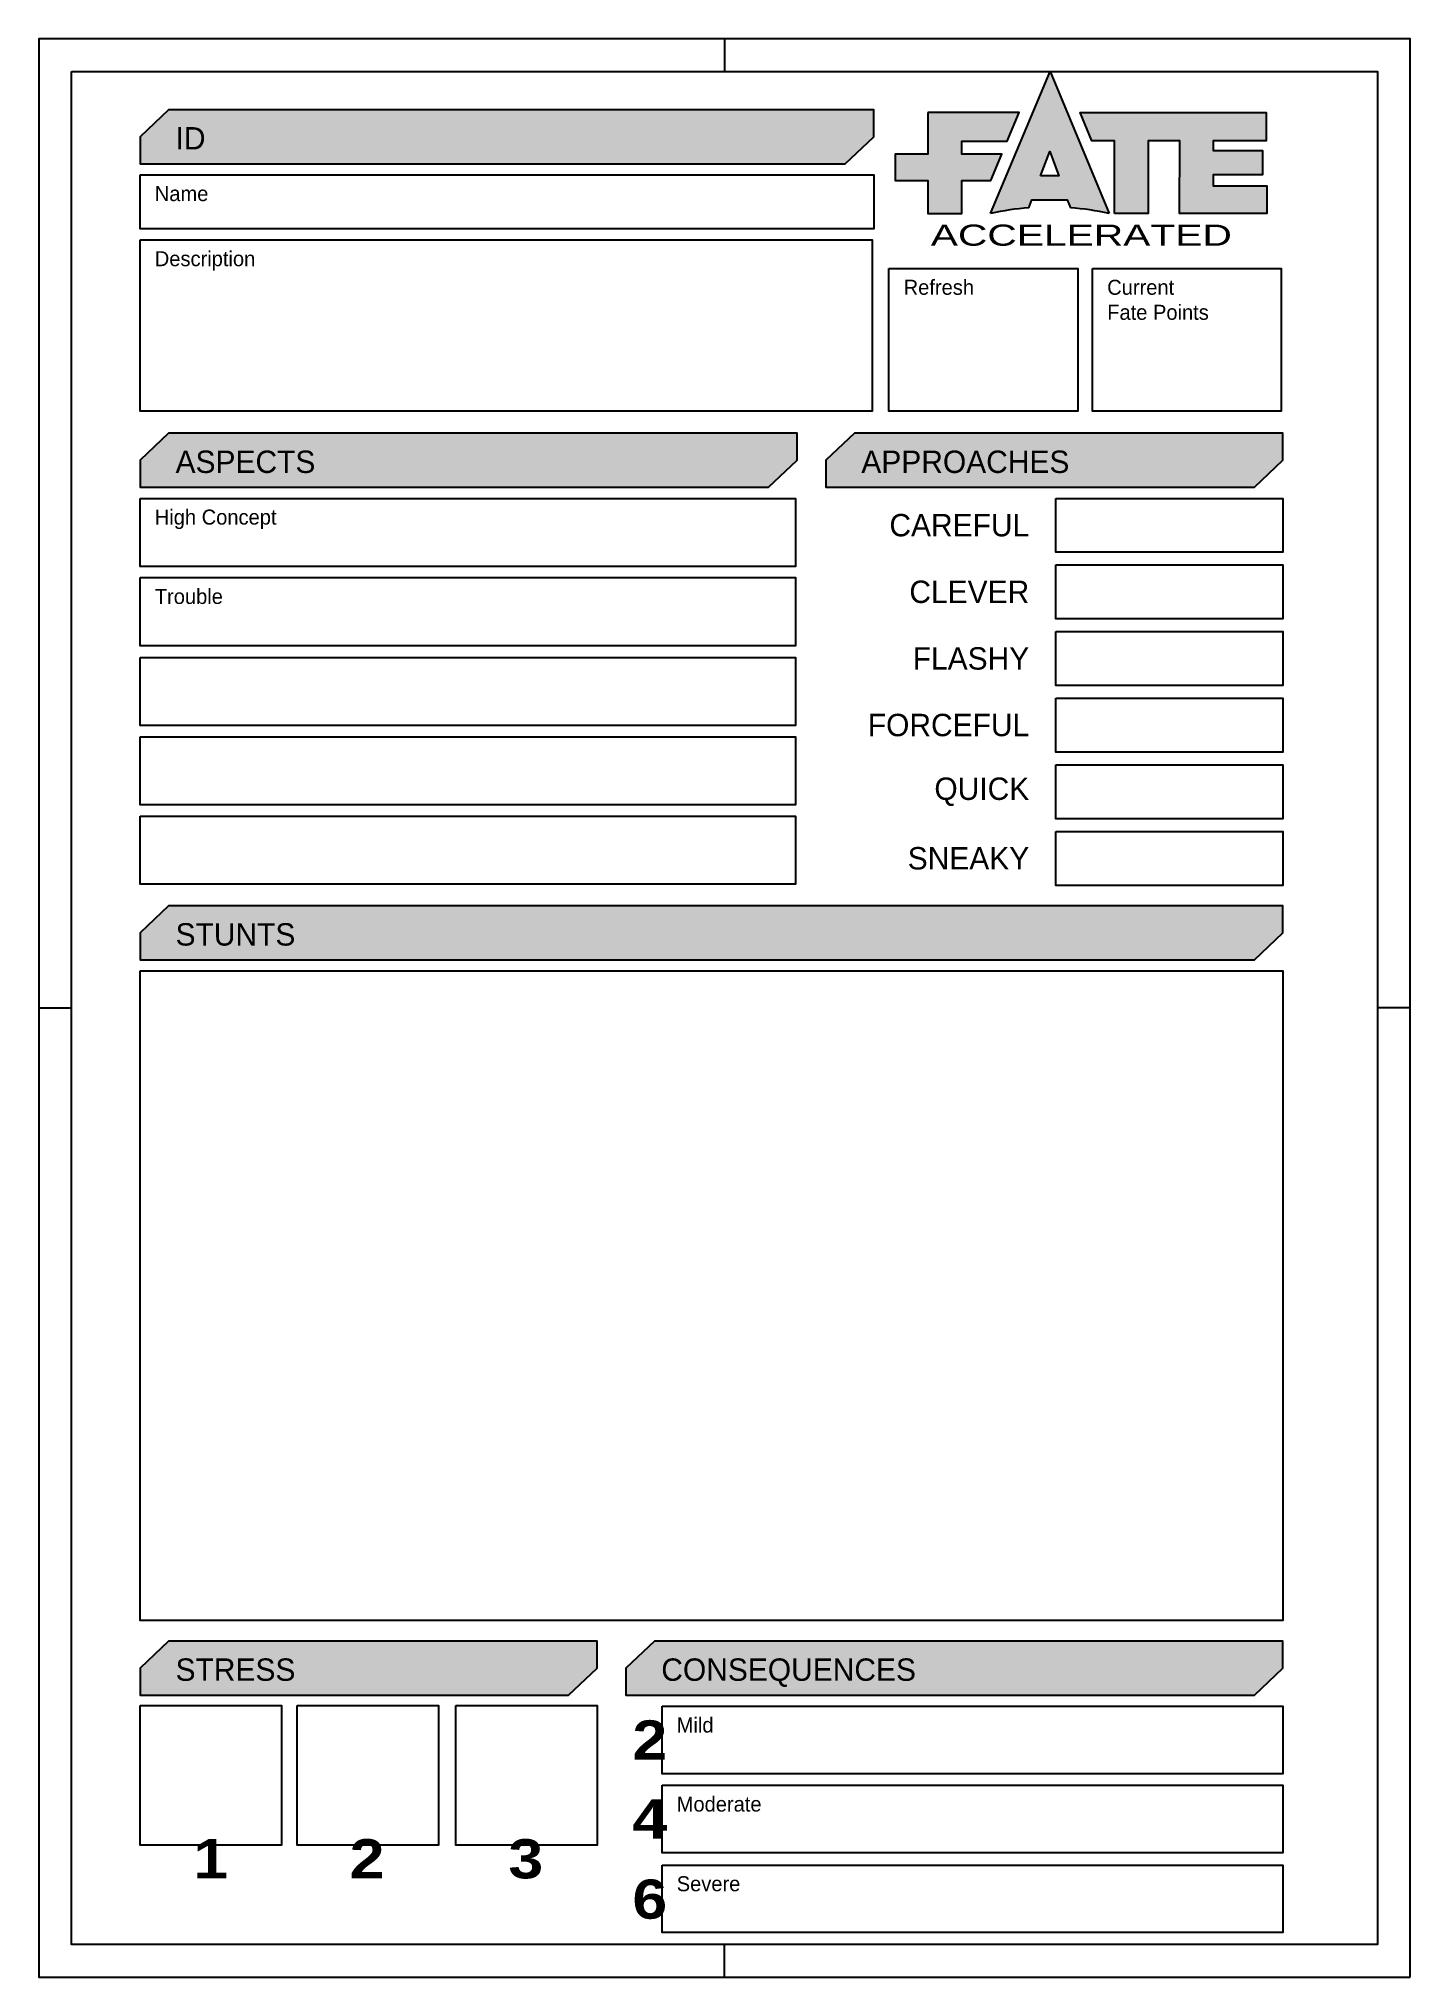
# Paper-space layout 'en' of a CAD drawing. Header units: millimetres. Extents: x 268 to 478, y 372 to 669.
# The model-space entities are those that its viewports show. They can reach past a viewport. Long polylines and large blocks are cut down to what shows.
import ezdxf

# ---------------------------------------------------------------- set-up
doc = ezdxf.new("R2010")
doc.units = ezdxf.units.MM
doc.header["$MEASUREMENT"] = 0
doc.layers.add('axes', color=140, linetype='Continuous', plot=False)
for name, color, linetype in [('Deck', 250, 'Continuous'), ('Logo', 7, 'Continuous'), ('Text', 7, 'Continuous'), ('Text-white', 255, 'Continuous')]:
    doc.layers.add(name, color=color, linetype=linetype)
doc.styles.get("Standard").update_dxf_attribs({"font": 'arial.ttf'})

msp = doc.modelspace()

# ---------------------------------------------------------------- hatches: boundary and pattern name
at = {"layer": 'Deck'}
h = msp.add_hatch(color=256, dxfattribs=at)
h.dxf.hatch_style = 1
h.paths.add_polyline_path([(190.5, 51.49), (94.26, 51.49), (89.88, 47.35), (89.88, 43.22), (186.13, 43.22), (190.5, 47.35)])
h.paths.add_polyline_path([(190.5, 160), (190.5, 164.14), (19.88, 164.14), (15.5, 160), (15.5, 155.87), (186.13, 155.87)])
h.paths.add_polyline_path([(190.5, 232.42), (190.5, 236.55), (124.88, 236.55), (120.5, 232.42), (120.5, 228.28), (186.13, 228.28)])
h.paths.add_polyline_path([(116.13, 236.55), (19.88, 236.55), (15.5, 232.42), (15.5, 228.28), (111.75, 228.28), (116.13, 232.42)])
h.paths.add_polyline_path([(127.85, 281.98), (127.85, 286.11), (19.88, 286.11), (15.5, 281.98), (15.5, 277.85), (123.48, 277.85)])
h = msp.add_hatch(color=256, dxfattribs=at)
h.dxf.hatch_style = 1
h.paths.add_polyline_path([(85.5, 51.49), (19.88, 51.49), (15.5, 47.35), (15.5, 43.22), (81.13, 43.22), (85.5, 47.35)])
at = {"layer": 'Logo'}
h = msp.add_hatch(color=256, dxfattribs=at)
h.dxf.hatch_style = 1
h.paths.add_polyline_path([(141.32, 275.3), (145.76, 275.3), (147.44, 279.32), (141.32, 279.32), (141.32, 281.29), (148.27, 281.29), (150.11, 285.71), (136.15, 285.71), (136.15, 279.32), (131.15, 279.32), (131.15, 275.3), (136.15, 275.3), (136.15, 270.23), (141.32, 270.23)])
h.paths.add_polyline_path([(152.07, 272.31), (157.49, 272.31), (157.97, 271.11, -0.036036), (163.92, 270.23), (154.84, 292), (145.75, 270.23, -0.03544), (151.61, 271.1)])
h.paths.add_polyline_path([(153.38, 275.98), (154.79, 279.74), (156.21, 275.98)], flags=16)
h.paths.add_polyline_path([(159.44, 285.71), (161.27, 281.34), (164.72, 281.34), (164.72, 270.23), (169.89, 270.23), (169.89, 281.34), (174.74, 281.34), (174.67, 270.23), (188.05, 270.23), (188.05, 274.48), (179.82, 274.48), (179.82, 276.16), (187.39, 276.16), (187.39, 279.9), (179.82, 279.9), (179.82, 281.34), (187.94, 281.34), (187.94, 285.71)])

# ---------------------------------------------------------------- linework, layer by layer
at = {"layer": 'axes'}
msp.add_lwpolyline([(5, 292), (205, 292), (205, 5), (5, 5)], close=True, dxfattribs=at)
at = {"layer": 'Deck'}
for points in [[(19.88, 286.11), (15.5, 281.98), (15.5, 277.85), (123.48, 277.85), (127.85, 281.98), (127.85, 286.11)], [(15.5, 276.15), (127.85, 276.15), (127.85, 267.88), (15.5, 267.88)], [(15.5, 266.18), (127.61, 266.18), (127.61, 239.94), (15.5, 239.94)], [(130.18, 261.8), (159.09, 261.8), (159.09, 239.94), (130.18, 239.94)], [(161.35, 261.8), (190.26, 261.8), (190.26, 239.94), (161.35, 239.94)], [(19.88, 236.55), (15.5, 232.42), (15.5, 228.28), (111.75, 228.28), (116.13, 232.42), (116.13, 236.55)], [(124.88, 236.55), (120.5, 232.42), (120.5, 228.28), (186.13, 228.28), (190.5, 232.42), (190.5, 236.55)], [(15.5, 226.58), (115.89, 226.58), (115.89, 216.13), (15.5, 216.13)], [(155.75, 226.58), (190.5, 226.58), (190.5, 218.32), (155.75, 218.32)], [(15.5, 214.43), (115.89, 214.43), (115.89, 203.98), (15.5, 203.98)], [(155.75, 216.37), (190.5, 216.37), (190.5, 208.11), (155.75, 208.11)], [(155.75, 206.17), (190.5, 206.17), (190.5, 197.9), (155.75, 197.9)], [(15.5, 202.22), (115.89, 202.22), (115.89, 191.76), (15.5, 191.76)], [(155.75, 195.96), (190.5, 195.96), (190.5, 187.69), (155.75, 187.69)], [(15.5, 190.06), (115.89, 190.06), (115.89, 179.61), (15.5, 179.61)], [(155.75, 185.75), (190.5, 185.75), (190.5, 177.49), (155.75, 177.49)], [(15.5, 177.91), (115.89, 177.91), (115.89, 167.46), (15.5, 167.46)], [(155.75, 175.54), (190.5, 175.54), (190.5, 167.28), (155.75, 167.28)], [(19.88, 164.14), (15.5, 160), (15.5, 155.87), (186.13, 155.87), (190.5, 160), (190.5, 164.14)], [(15.5, 154.17), (190.5, 154.17), (190.5, 54.65), (15.5, 54.65)], [(19.88, 51.49), (15.5, 47.35), (15.5, 43.22), (81.13, 43.22), (85.5, 47.35), (85.5, 51.49)], [(94.26, 51.49), (89.88, 47.35), (89.88, 43.22), (186.13, 43.22), (190.5, 47.35), (190.5, 51.49)], [(15.5, 41.62), (37.14, 41.62), (37.14, 20.23), (15.5, 20.23)], [(39.57, 41.62), (61.2, 41.62), (61.2, 20.23), (39.57, 20.23)], [(63.87, 41.62), (85.5, 41.62), (85.5, 20.23), (63.87, 20.23)], [(95.43, 41.52), (190.5, 41.52), (190.5, 31.17), (95.43, 31.17)], [(95.43, 29.41), (190.5, 29.41), (190.5, 19.06), (95.43, 19.06)], [(95.43, 17.19), (190.5, 17.19), (190.5, 6.85), (95.43, 6.85)]]:
    msp.add_lwpolyline(points, close=True, dxfattribs=at)
at = {"layer": 'Logo'}
for points in [[(145.75, 270.23), (154.84, 292), (163.92, 270.23)], [(151.61, 271.1), (152.07, 272.31), (157.49, 272.31), (157.97, 271.11)]]:
    msp.add_lwpolyline(points, dxfattribs=at)
for points in [[(136.15, 285.71), (136.15, 279.32), (131.15, 279.32), (131.15, 275.3), (136.15, 275.3), (136.15, 270.23), (141.32, 270.23), (141.32, 275.3), (145.76, 275.3), (147.44, 279.32), (141.32, 279.32), (141.32, 281.29), (148.27, 281.29), (150.11, 285.71)], [(164.72, 270.23), (164.72, 281.34), (161.27, 281.34), (159.44, 285.71), (187.94, 285.71), (187.94, 281.34), (179.82, 281.34), (179.82, 279.9), (187.39, 279.9), (187.39, 276.16), (179.82, 276.16), (179.82, 274.48), (188.05, 274.48), (188.05, 270.23), (174.67, 270.23), (174.74, 281.34), (169.89, 281.34), (169.89, 270.23)], [(153.38, 275.98), (154.79, 279.74), (156.21, 275.98)]]:
    msp.add_lwpolyline(points, close=True, dxfattribs=at)
for centre, radius, start, end in [((154.78, 229.37), 41.85, 94.3396, 102.4585), ((154.9, 229.39), 41.82, 77.5431, 85.8027)]:
    msp.add_arc(centre, radius, start, end, dxfattribs=at)

# ---------------------------------------------------------------- texts
at = {"layer": 'Logo', "insert": (136.58, 265.24), "char_height": 3.24, "attachment_point": 7}
msp.add_mtext_dynamic_manual_height_columns('{\\fLQANDA+Gotham-Black|b0|i0|c0|p2;\\W1.44;ACCELERATED}', width=20.8556, gutter_width=1, heights=[0], dxfattribs=at)
at = {"layer": 'Text'}
for s, heights, insert, char_height, attachment_point in [('{\\fLQANDA+Gotham-Book|b0|i0|c0|p2;Name}', [0], (17.76, 274.42), 2.3, 1), ('{\\fLQANDA+Gotham-Book|b0|i0|c0|p2;Description}', [0], (17.76, 264.45), 2.3, 1), ('{\\fLQANDA+Gotham-Book|b0|i0|c0|p2;Refresh}', [0], (132.43, 260.07), 2.3, 1), ('{\\fLQANDA+Gotham-Book|b0|i0|c0|p2;Current\\PFate Points}', [0], (163.6, 260.07), 2.3, 1), ('{\\fLQANDA+Gotham-Book|b0|i0|c0|p2;High Concept}', [0], (17.76, 224.86), 2.3, 1), ('{\\fLQANDA+Gotham-Black|b0|i0|c0|p2;CAREFUL}', [0], (151.66, 222.45), 3.43, 6), ('{\\fLQANDA+Gotham-Black|b0|i0|c0|p2;CLEVER}', [0], (151.66, 212.24), 3.43, 6), ('{\\fLQANDA+Gotham-Book|b0|i0|c0|p2;Trouble}', [0], (17.76, 212.7), 2.3, 1), ('{\\fLQANDA+Gotham-Black|b0|i0|c0|p2;FLASHY}', [0], (151.66, 202.03), 3.43, 6), ('{\\fLQANDA+Gotham-Black|b0|i0|c0|p2;FORCEFUL}', [0], (151.66, 191.83), 3.43, 6), ('{\\fLQANDA+Gotham-Black|b0|i0|c0|p2;QUICK}', [3.58], (151.66, 181.62), 3.43, 6), ('{\\fLQANDA+Gotham-Black|b0|i0|c0|p2;SNEAKY}', [0], (151.66, 171.41), 3.43, 6), ('{\\fArial Black|b0|i0|c0|p34;2}', [0], (96.23, 36.35), 6, 6), ('{\\fLQANDA+Gotham-Book|b0|i0|c0|p2;Mild}', [0], (97.68, 39.79), 2.3, 1), ('{\\fArial Black|b0|i0|c0|p34;4}', [0], (96.23, 24.23), 6, 6), ('{\\fLQANDA+Gotham-Book|b0|i0|c0|p2;Moderate}', [0], (97.68, 27.68), 2.3, 1), ('{\\fArial Black|b0|i0|c0|p34;1}', [0], (26.32, 21.15), 6, 2), ('{\\fArial Black|b0|i0|c0|p34;2}', [0], (50.26, 21.15), 6, 2), ('{\\fArial Black|b0|i0|c0|p34;3}', [0], (74.57, 21.15), 6, 2), ('{\\fArial Black|b0|i0|c0|p34;6}', [0], (96.23, 11.92), 6, 6), ('{\\fLQANDA+Gotham-Book|b0|i0|c0|p2;Severe}', [0], (97.68, 15.47), 2.3, 1)]:
    msp.add_mtext_dynamic_manual_height_columns(s, width=20.8556, gutter_width=1, heights=heights, dxfattribs=dict(at, insert=insert, char_height=char_height, attachment_point=attachment_point))
at = {"layer": 'Text-white', "char_height": 3.43, "attachment_point": 1}
for s, insert in [('{\\fLQANDA+Gotham-Black|b0|i0|c0|p2;ID}', (20.94, 283.46)), ('{\\fLQANDA+Gotham-Black|b0|i0|c0|p2;ASPECTS}', (20.94, 233.9)), ('{\\fLQANDA+Gotham-Black|b0|i0|c0|p2;APPROACHES}', (125.95, 233.9)), ('{\\fLQANDA+Gotham-Black|b0|i0|c0|p2;STUNTS}', (20.94, 161.49)), ('{\\fLQANDA+Gotham-Black|b0|i0|c0|p2;STRESS}', (20.94, 48.84)), ('{\\fLQANDA+Gotham-Black|b0|i0|c0|p2;CONSEQUENCES}', (95.32, 48.84))]:
    msp.add_mtext_dynamic_manual_height_columns(s, width=20.8556, gutter_width=1, heights=[0], dxfattribs=dict(at, insert=insert))

psp = doc.layouts.new('en')

# ---------------------------------------------------------------- linework, layer by layer
at = {"layer": 'Deck'}
for p, q in [((372.95, 669.28), (372.95, 664.28)), ((267.95, 520.78), (272.95, 520.78)), ((477.95, 520.78), (472.95, 520.78)), ((372.95, 372.28), (372.95, 377.28))]:
    psp.add_line(p, q, dxfattribs=at)
psp.add_lwpolyline([(477.95, 372.28), (477.95, 669.28), (267.95, 669.28), (267.95, 372.28)], close=True, dxfattribs=at)

# ---------------------------------------------------------------- viewports
psp.add_viewport(center=(372.95, 520.78), size=(200, 287), view_center_point=(105, 148.5), view_height=287, dxfattribs=at)

doc.saveas('drawing.dxf')
